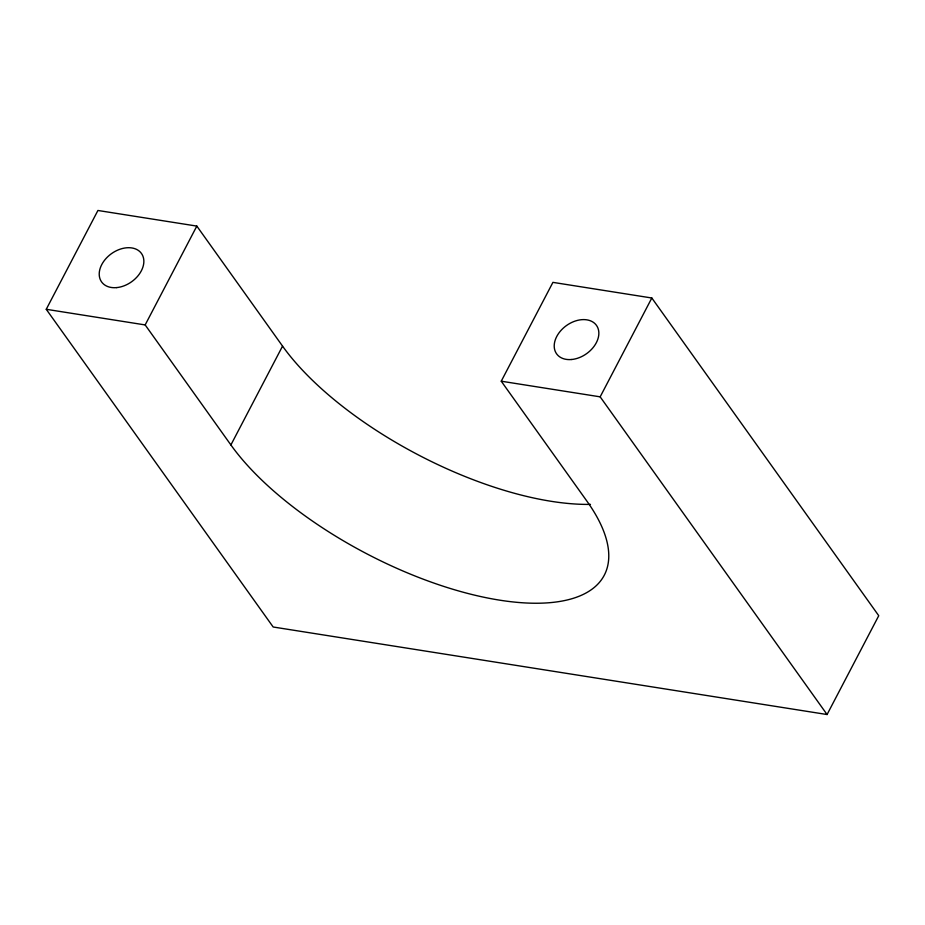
<?xml version="1.0" encoding="UTF-8"?>
<svg xmlns="http://www.w3.org/2000/svg" width="925" height="925" viewBox="0 0 925 925"><rect width="100%" height="100%" fill="white"/><g stroke="black" fill="none" stroke-linecap="round" stroke-linejoin="round"><path stroke-width="1.39" d="M46.25 309.297L145.167 324.929L230.892 444.948A220.427 91.055 27.6 0 0 499.697 600.163A220.427 91.055 27.6 0 0 586.97 501.223L501.246 381.204L552.919 282.368L651.824 298L878.75 615.703L827.077 714.528L273.176 627L46.25 309.297L97.923 210.472L196.828 226.093L282.553 346.123A220.427 91.055 27.6 0 0 590.451 504.391M145.167 324.929L196.828 226.093M230.892 444.948L282.553 346.123M827.077 714.528L600.163 396.837L651.824 298M501.246 381.204L600.163 396.837M571.673 359.501A24.489 17.286 -35.5 0 0 597.827 327.832A24.489 17.286 -35.5 0 0 560.099 331.462A24.489 17.286 -35.5 0 0 571.673 359.501M116.677 287.606A24.489 17.286 -35.5 0 0 142.832 255.936A24.489 17.286 -35.5 0 0 105.103 259.567A24.489 17.286 -35.5 0 0 116.677 287.606"/></g></svg>
